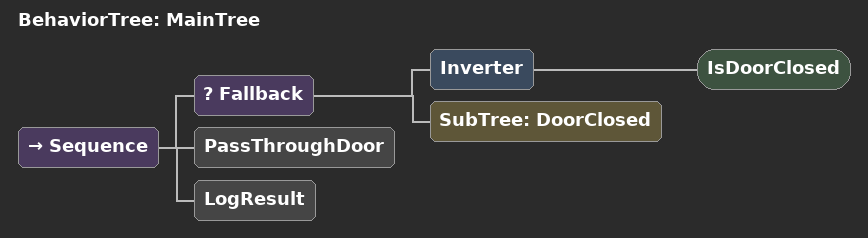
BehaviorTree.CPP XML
<root main_tree_to_execute="MainTree">
    <!-- TODO include path to password decode subtree -->
    <include path="./bt_tutorial_05_subtree_doorclosed.xml"/>

    <BehaviorTree ID="MainTree">
        <Sequence>
            <Fallback>
                <Inverter>
                    <IsDoorClosed/>
                </Inverter>
                <SubTree ID="DoorClosed"/>
            </Fallback>
            <PassThroughDoor/>
            <LogResult/>
        </Sequence>
    </BehaviorTree>

</root>
